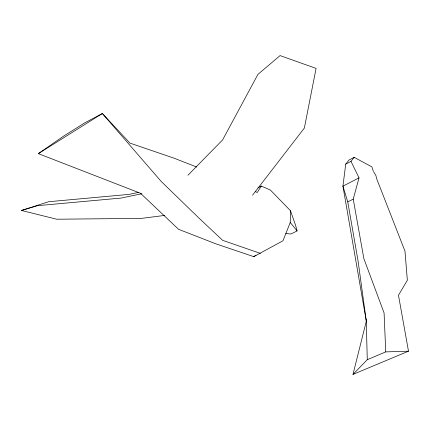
<?xml version="1.0" encoding="UTF-8"?>
<svg xmlns="http://www.w3.org/2000/svg" width="430" height="430" viewBox="0 0 430 430"><rect width="100%" height="100%" fill="white"/><g stroke="black" fill="none" stroke-linecap="round" stroke-linejoin="round"><path stroke-width="0.64" d="M196.666 167.023L173.72 158.057L130.01 143.136L102.361 113.525L84.715 122.872L63.522 136.176L38.34 153.634L140.519 193.285L178.536 229.292L215.892 243.842L253.759 256.646L282.983 240.768L290.234 222.52L290.492 210.732L270.368 190.028L261.316 186.077L257.946 187.888M373.219 171.065L371.885 166.867L354.159 157.342L348.934 160.089L345.725 164.131L342.93 186.152L366.258 320.844L367.274 359.7L352.992 374.401L366.645 319.872M367.274 359.7L385.748 351.896L384.081 312.965L363.861 258.623L353.234 199.128L359.023 177.869L351.004 161.363L354.159 157.342M261.316 186.077L257.237 192.484L255.431 191.667M252.528 195.215L304.349 128.081L316.088 68.386L280.075 55.599L257.941 74.368L222.568 139.965L187.937 175.257M38.34 153.634L102.361 113.525L161.245 181.498L199.111 218.236L222.643 240.338L260.317 253.356M253.759 256.646L255.995 255.259M345.725 164.131L351.004 161.363M359.023 177.869L342.93 186.152L347.762 201.896L358.131 261.338L366.258 320.844M347.762 201.896L353.234 199.128M290.492 210.732L295.534 225.143L297.114 230.91L290.954 234.011L285.783 233.49M352.992 374.401L408.5 351.186L398.476 295.254L407.355 280.263L404.969 251.12L376.809 179.111L375.879 175.526L373.552 171.624M164.771 215.414L141.497 218.375L56.685 219.219L21.5 210.463L48.66 201.724L128.978 194.398L138.782 192.344M21.5 210.463L37.668 205.658L121.023 198.079L141.948 193.715M385.748 351.896L408.5 351.186M290.234 222.52L297.114 230.91"/></g></svg>
